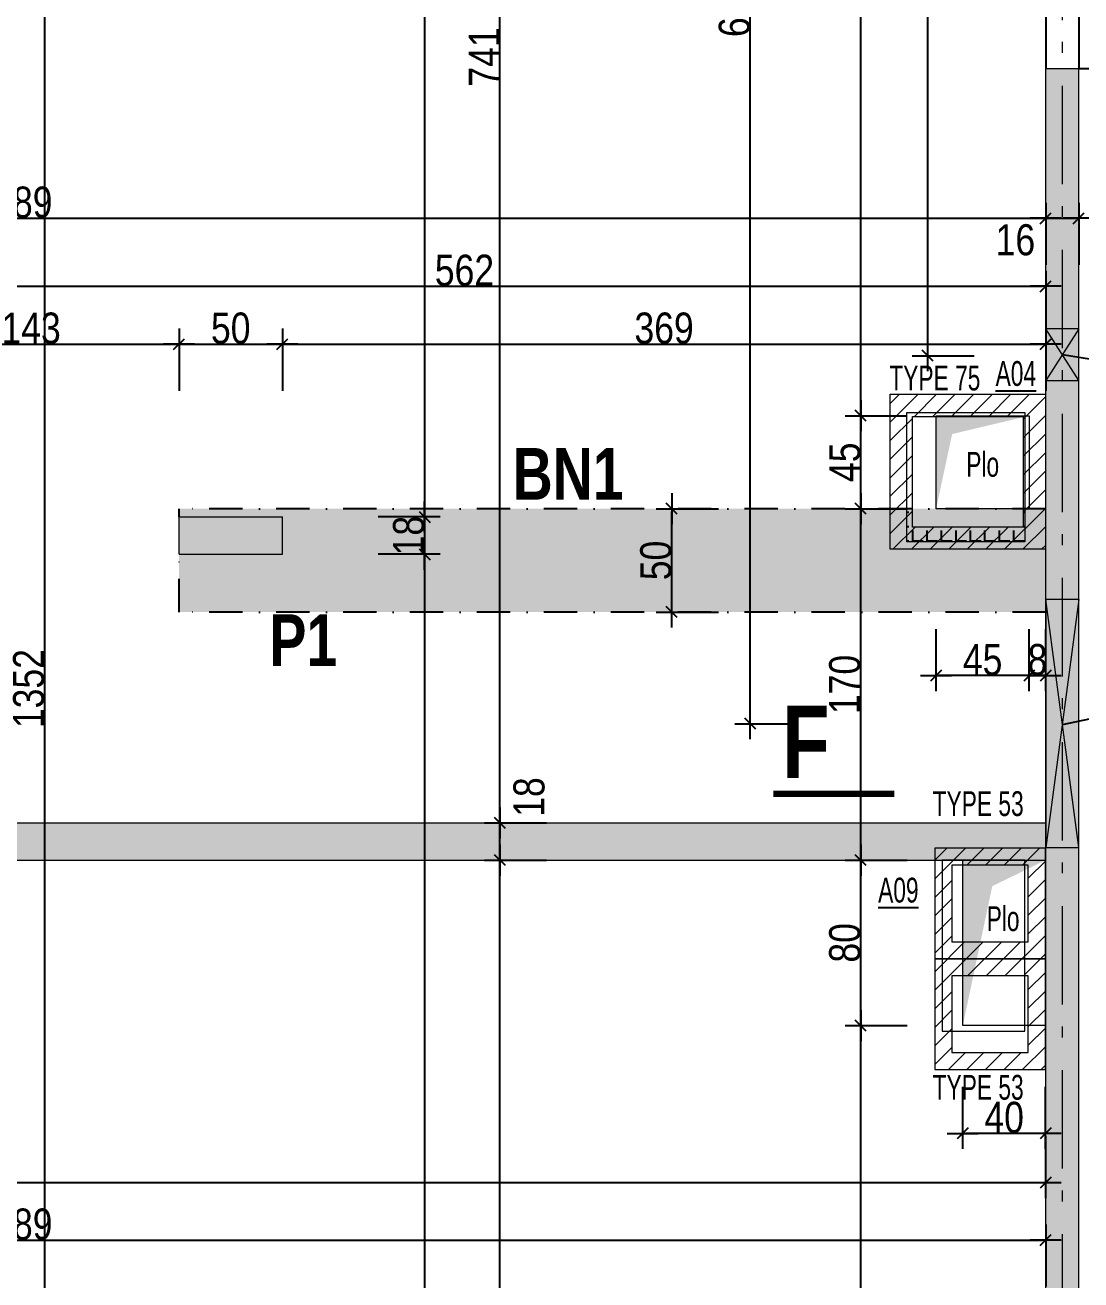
# Model space of a CAD drawing. Header units: centimetres. Extents: x -10252 to 0, y 2374 to 6574.
# Drawn here: x -5528 to -5018, y 3931 to 4538 of the extents above; entities that cross this region are included whole.
import ezdxf
from ezdxf.enums import TextEntityAlignment as Align

# ---------------------------------------------------------------- set-up
doc = ezdxf.new("R2010")
doc.units = ezdxf.units.CM
doc.header["$LTSCALE"] = 12.7
doc.header["$PDMODE"] = 1
doc.header["$PDSIZE"] = -2
doc.linetypes.add('Style de ligne -6', pattern=[2.08328, 1.25, -0.41656, 0.13886, -0.27786])
doc.linetypes.add('TIRETPTX2', pattern=[50.8, 25.4, -12.7, 0, -12.7])
for name, color, linetype in [('01_cote_gen', 4, 'Continuous'), ('01_linteaux', 2, 'Continuous'), ('01_poch_BN', 9, 'Continuous'), ('01_poch_murs', 253, 'Continuous'), ('01_poch_poteaux', 250, 'Continuous'), ('01_texte', 230, 'Continuous'), ('AA_COTES', 2, 'Continuous')]:
    doc.layers.add(name, color=color, linetype=linetype)
for name, color, linetype, lineweight in [('01_murs_coup', 5, 'Continuous', 60), ('01_résv', 32, 'Continuous', 9), ('_GAZELEC-RESERVATION 2', 6, 'Continuous', 18), ('B Général', 7, 'Continuous', 5)]:
    doc.layers.add(name, color=color, linetype=linetype, lineweight=lineweight)
doc.styles.add('ARIAL NA', font='ARIALN.TTF')
doc.styles.add('impact', font='impact.ttf')
doc.styles.add('STYLE2', font='ARIALN.TTF')
doc.dimstyles.new('JB50', dxfattribs={"dimscale": 0.1, "dimtxt": 150, "dimasz": 15, "dimexe": 0.1, "dimexo": 0.1, "dimgap": 0.09, "dimtad": 1, "dimdec": 1, "dimdsep": 46, "dimtxsty": 'STYLE2', "dimblk1": 'BOND_G', "dimblk2": 'BOND_D', "dimsah": 1, "dimcen": 1.5, "dimdle": 0.01, "dimse1": 1, "dimse2": 1, "dimclrd": 4, "dimclre": 2, "dimclrt": 6, "dimazin": 2, "dimtfac": 2.333333, "dimtdec": 1, "dimtix": 1, "dimtmove": 2, "dimatfit": 3, "dimldrblk": 'BOND_G', "dimfxl": 1, "dimtolj": 1, "dimtzin": 0, "dimarcsym": 0})

# ---------------------------------------------------------------- blocks, each defined once
blk = doc.blocks.new('BOND_G')
at = {"layer": 'AA_COTES', "color": 0}
for p, q in [((0, -5), (0, 15)), ((5, 0), (-5, 0)), ((1.77, 1.77), (-1.77, -1.77))]:
    blk.add_line(p, q, dxfattribs=at)
blk = doc.blocks.new('BOND_D')
at = {"layer": 'AA_COTES', "color": 0}
for p, q in [((0, 5), (0, -15)), ((5, 0), (-5, 0)), ((-1.77, -1.77), (1.77, 1.77))]:
    blk.add_line(p, q, dxfattribs=at)
blk = doc.blocks.new('*D1556')
at = {"layer": '01_cote_gen', "color": 4, "lineweight": -2, "transparency": 16777216}
blk.add_line((-6022.24, 4444.94), (-5036.24, 4444.94), dxfattribs=at)
at = {"layer": 'Defpoints', "color": 0, "transparency": 16777216}
for p in [(-6023.74, 4843.87), (-5034.74, 4455.04), (-5034.74, 4444.94)]:
    blk.add_point(p, dxfattribs=at)
at = {"layer": '01_cote_gen', "color": 4, "lineweight": -2, "transparency": 16777216, "xscale": 1.5, "yscale": 1.5, "zscale": 1.5, "rotation": 180}
blk.add_blockref('BOND_G', (-6023.74, 4444.94), dxfattribs=at)
at = {"layer": '01_cote_gen', "color": 4, "lineweight": -2, "transparency": 16777216, "xscale": 1.5, "yscale": 1.5, "zscale": 1.5}
blk.add_blockref('BOND_D', (-5034.74, 4444.94), dxfattribs=at)
at = {"layer": '01_cote_gen', "color": 6, "transparency": 16777216, "insert": (-5529.24, 4452.61), "char_height": 15, "attachment_point": 5, "style": 'STYLE2'}
blk.add_mtext('\\A1;989', dxfattribs=at)
blk = doc.blocks.new('*D1563')
at = {"layer": '01_cote_gen', "color": 4, "lineweight": -2, "transparency": 16777216}
blk.add_line((-5036.24, 3978.33), (-6395.24, 3978.33), dxfattribs=at)
at = {"layer": 'Defpoints', "color": 0, "transparency": 16777216}
for p in [(-6396.74, 3986.72), (-5034.74, 3986.72), (-6396.74, 3978.33)]:
    blk.add_point(p, dxfattribs=at)
at = {"layer": '01_cote_gen', "color": 4, "lineweight": -2, "transparency": 16777216, "xscale": 1.5, "yscale": 1.5, "zscale": 1.5, "rotation": 180}
blk.add_blockref('BOND_D', (-6396.74, 3978.33), dxfattribs=at)
at = {"layer": '01_cote_gen', "color": 4, "lineweight": -2, "transparency": 16777216, "xscale": 1.5, "yscale": 1.5, "zscale": 1.5}
blk.add_blockref('BOND_G', (-5034.74, 3978.33), dxfattribs=at)
at = {"layer": '01_cote_gen', "color": 6, "transparency": 16777216, "insert": (-5715.74, 3986), "char_height": 15, "attachment_point": 5, "style": 'STYLE2'}
blk.add_mtext('\\A1;1362', dxfattribs=at)
blk = doc.blocks.new('*D1585')
at = {"layer": '01_résv', "color": 4, "lineweight": -2, "transparency": 16777216}
blk.add_line((-6022.24, 3950.59), (-5036.24, 3950.59), dxfattribs=at)
at = {"layer": 'Defpoints', "color": 0, "transparency": 16777216}
for p in [(-6023.74, 4312.87), (-5034.74, 3950.59), (-5034.74, 3950.59)]:
    blk.add_point(p, dxfattribs=at)
at = {"layer": '01_résv', "color": 4, "lineweight": -2, "transparency": 16777216, "xscale": 1.5, "yscale": 1.5, "zscale": 1.5, "rotation": 180}
blk.add_blockref('BOND_G', (-6023.74, 3950.59), dxfattribs=at)
at = {"layer": '01_résv', "color": 4, "lineweight": -2, "transparency": 16777216, "xscale": 1.5, "yscale": 1.5, "zscale": 1.5}
blk.add_blockref('BOND_D', (-5034.74, 3950.59), dxfattribs=at)
at = {"layer": '01_résv', "color": 6, "transparency": 16777216, "insert": (-5529.24, 3958.26), "char_height": 15, "attachment_point": 5, "style": 'STYLE2'}
blk.add_mtext('\\A1;989', dxfattribs=at)
blk = doc.blocks.new('*D1305')
at = {"layer": '01_cote_gen', "color": 4, "lineweight": -2, "transparency": 16777216}
blk.add_line((-5033.24, 4444.94), (-5020.24, 4444.94), dxfattribs=at)
at = {"layer": 'Defpoints', "color": 0, "transparency": 16777216}
for p in [(-5018.74, 4444.94), (-5034.74, 4422.44), (-5018.74, 4422.44)]:
    blk.add_point(p, dxfattribs=at)
at = {"layer": '01_cote_gen', "color": 4, "lineweight": -2, "transparency": 16777216, "xscale": 1.5, "yscale": 1.5, "zscale": 1.5, "rotation": 180}
blk.add_blockref('BOND_G', (-5034.74, 4444.94), dxfattribs=at)
at = {"layer": '01_cote_gen', "color": 4, "lineweight": -2, "transparency": 16777216, "xscale": 1.5, "yscale": 1.5, "zscale": 1.5}
blk.add_blockref('BOND_D', (-5018.74, 4444.94), dxfattribs=at)
at = {"layer": '01_cote_gen', "color": 6, "transparency": 16777216, "insert": (-5049.39, 4434.39), "char_height": 15, "attachment_point": 5, "style": 'STYLE2'}
blk.add_mtext('\\A1;16', dxfattribs=at)
blk = doc.blocks.new('*D1470')
at = {"layer": '01_cote_gen', "color": 4, "lineweight": -2, "transparency": 16777216}
blk.add_line((-5124.18, 4305.87), (-5124.18, 4347.87), dxfattribs=at)
at = {"layer": 'Defpoints', "color": 0, "transparency": 16777216}
for p in [(-5124.18, 4349.37), (-5087.74, 4349.37), (-5080.88, 4304.37)]:
    blk.add_point(p, dxfattribs=at)
at = {"layer": '01_cote_gen', "color": 4, "lineweight": -2, "transparency": 16777216, "xscale": 1.5, "yscale": 1.5, "zscale": 1.5}
for name, p, rotation in [('BOND_D', (-5124.18, 4349.37), 90), ('BOND_G', (-5124.18, 4304.37), 270)]:
    blk.add_blockref(name, p, dxfattribs=dict(at, rotation=rotation))
at = {"layer": '01_cote_gen', "color": 6, "transparency": 16777216, "insert": (-5131.82, 4326.87), "char_height": 15, "attachment_point": 5, "rotation": 90, "style": 'STYLE2'}
blk.add_mtext('\\A1;45', dxfattribs=at)
blk = doc.blocks.new('*D1682')
at = {"layer": '01_cote_gen', "color": 4, "lineweight": -2, "ltscale": 2, "transparency": 16777216}
blk.add_line((-5551.5, 4132.89), (-5551.5, 3542.89), dxfattribs=at)
at = {"layer": 'Defpoints', "color": 0, "ltscale": 2, "transparency": 16777216}
for p in [(-5564.5, 4134.39), (-5551.5, 3541.39), (-5512, 3541.39)]:
    blk.add_point(p, dxfattribs=at)
at = {"layer": '01_cote_gen', "color": 4, "lineweight": -2, "ltscale": 2, "transparency": 16777216, "xscale": 1.5, "yscale": 1.5, "zscale": 1.5}
for name, p, rotation in [('BOND_G', (-5551.5, 4134.39), 90), ('BOND_D', (-5551.5, 3541.39), 270)]:
    blk.add_blockref(name, p, dxfattribs=dict(at, rotation=rotation))
at = {"layer": '01_cote_gen', "color": 6, "ltscale": 2, "transparency": 16777216, "insert": (-5559.17, 3837.89), "char_height": 15, "attachment_point": 5, "rotation": 90, "style": 'STYLE2'}
blk.add_mtext('\\A1;593', dxfattribs=at)
blk = doc.blocks.new('*D1684')
at = {"layer": '01_cote_gen', "color": 4, "lineweight": -2, "ltscale": 2, "transparency": 16777216}
blk.add_line((-5595.24, 4412), (-5036.24, 4412), dxfattribs=at)
at = {"layer": 'Defpoints', "color": 0, "ltscale": 2, "transparency": 16777216}
for p in [(-5034.74, 4412.22), (-5034.74, 4412), (-5596.74, 4389.5)]:
    blk.add_point(p, dxfattribs=at)
at = {"layer": '01_cote_gen', "color": 4, "lineweight": -2, "ltscale": 2, "transparency": 16777216, "xscale": 1.5, "yscale": 1.5, "zscale": 1.5, "rotation": 180}
blk.add_blockref('BOND_G', (-5596.74, 4412), dxfattribs=at)
at = {"layer": '01_cote_gen', "color": 4, "lineweight": -2, "ltscale": 2, "transparency": 16777216, "xscale": 1.5, "yscale": 1.5, "zscale": 1.5}
blk.add_blockref('BOND_D', (-5034.74, 4412), dxfattribs=at)
at = {"layer": '01_cote_gen', "color": 6, "ltscale": 2, "transparency": 16777216, "insert": (-5315.74, 4419.67), "char_height": 15, "attachment_point": 5, "style": 'STYLE2'}
blk.add_mtext('\\A1;562', dxfattribs=at)
blk = doc.blocks.new('*D1685')
at = {"layer": '01_cote_gen', "color": 4, "lineweight": -2, "ltscale": 2, "transparency": 16777216}
blk.add_line((-5595.24, 4384), (-5455.24, 4384), dxfattribs=at)
at = {"layer": 'Defpoints', "color": 0, "ltscale": 2, "transparency": 16777216}
for p in [(-5596.74, 4389.5), (-5453.74, 4384), (-5453.74, 4290.39)]:
    blk.add_point(p, dxfattribs=at)
at = {"layer": '01_cote_gen', "color": 4, "lineweight": -2, "ltscale": 2, "transparency": 16777216, "xscale": 1.5, "yscale": 1.5, "zscale": 1.5, "rotation": 180}
blk.add_blockref('BOND_G', (-5596.74, 4384), dxfattribs=at)
at = {"layer": '01_cote_gen', "color": 4, "lineweight": -2, "ltscale": 2, "transparency": 16777216, "xscale": 1.5, "yscale": 1.5, "zscale": 1.5}
blk.add_blockref('BOND_D', (-5453.74, 4384), dxfattribs=at)
at = {"layer": '01_cote_gen', "color": 6, "ltscale": 2, "transparency": 16777216, "insert": (-5525.24, 4391.67), "char_height": 15, "attachment_point": 5, "style": 'STYLE2'}
blk.add_mtext('\\A1;143', dxfattribs=at)
blk = doc.blocks.new('*D1689')
at = {"layer": '01_cote_gen', "color": 4, "lineweight": -2, "ltscale": 2, "transparency": 16777216}
blk.add_line((-4852.5, 4815.89), (-4852.5, 4518.89), dxfattribs=at)
at = {"layer": 'Defpoints', "color": 0, "ltscale": 2, "transparency": 16777216}
for p in [(-5018.74, 4817.39), (-5018.74, 4517.39), (-4852.5, 4517.39)]:
    blk.add_point(p, dxfattribs=at)
at = {"layer": '01_cote_gen', "color": 4, "lineweight": -2, "ltscale": 2, "transparency": 16777216, "xscale": 1.5, "yscale": 1.5, "zscale": 1.5}
for name, p, rotation in [('BOND_G', (-4852.5, 4817.39), 90), ('BOND_D', (-4852.5, 4517.39), 270)]:
    blk.add_blockref(name, p, dxfattribs=dict(at, rotation=rotation))
at = {"layer": '01_cote_gen', "color": 6, "ltscale": 2, "transparency": 16777216, "insert": (-4860.17, 4667.39), "char_height": 15, "attachment_point": 5, "rotation": 90, "style": 'STYLE2'}
blk.add_mtext('\\A1;300', dxfattribs=at)
blk = doc.blocks.new('*D1690')
at = {"layer": '01_cote_gen', "color": 4, "lineweight": -2, "ltscale": 2, "transparency": 16777216}
blk.add_line((-4852.5, 4515.89), (-4852.5, 3918.89), dxfattribs=at)
at = {"layer": 'Defpoints', "color": 0, "ltscale": 2, "transparency": 16777216}
for p in [(-4860, 4517.39), (-5018.74, 3917.39), (-4852.5, 3917.39)]:
    blk.add_point(p, dxfattribs=at)
at = {"layer": '01_cote_gen', "color": 4, "lineweight": -2, "ltscale": 2, "transparency": 16777216, "xscale": 1.5, "yscale": 1.5, "zscale": 1.5}
for name, p, rotation in [('BOND_G', (-4852.5, 4517.39), 90), ('BOND_D', (-4852.5, 3917.39), 270)]:
    blk.add_blockref(name, p, dxfattribs=dict(at, rotation=rotation))
at = {"layer": '01_cote_gen', "color": 6, "ltscale": 2, "transparency": 16777216, "insert": (-4860.17, 4263.62), "char_height": 15, "attachment_point": 5, "rotation": 90, "style": 'STYLE2'}
blk.add_mtext('\\A1;600', dxfattribs=at)
blk = doc.blocks.new('*D1695')
at = {"layer": '01_cote_gen', "color": 4, "lineweight": -2, "ltscale": 2, "transparency": 16777216}
blk.add_line((-5452.24, 4384), (-5405.24, 4384), dxfattribs=at)
at = {"layer": 'Defpoints', "color": 0, "ltscale": 2, "transparency": 16777216}
for p in [(-5403.74, 4384), (-5453.74, 4361.5), (-5403.74, 4300.39)]:
    blk.add_point(p, dxfattribs=at)
at = {"layer": '01_cote_gen', "color": 4, "lineweight": -2, "ltscale": 2, "transparency": 16777216, "xscale": 1.5, "yscale": 1.5, "zscale": 1.5, "rotation": 180}
blk.add_blockref('BOND_G', (-5453.74, 4384), dxfattribs=at)
at = {"layer": '01_cote_gen', "color": 4, "lineweight": -2, "ltscale": 2, "transparency": 16777216, "xscale": 1.5, "yscale": 1.5, "zscale": 1.5}
blk.add_blockref('BOND_D', (-5403.74, 4384), dxfattribs=at)
at = {"layer": '01_cote_gen', "color": 6, "ltscale": 2, "transparency": 16777216, "insert": (-5428.74, 4391.67), "char_height": 15, "attachment_point": 5, "style": 'STYLE2'}
blk.add_mtext('\\A1;50', dxfattribs=at)
blk = doc.blocks.new('*D1696')
at = {"layer": '01_cote_gen', "color": 4, "lineweight": -2, "ltscale": 2, "transparency": 16777216}
blk.add_line((-5402.24, 4384), (-5036.24, 4384), dxfattribs=at)
at = {"layer": 'Defpoints', "color": 0, "ltscale": 2, "transparency": 16777216}
for p in [(-5034.74, 4384), (-5034.74, 4380.1), (-5403.74, 4372)]:
    blk.add_point(p, dxfattribs=at)
at = {"layer": '01_cote_gen', "color": 4, "lineweight": -2, "ltscale": 2, "transparency": 16777216, "xscale": 1.5, "yscale": 1.5, "zscale": 1.5, "rotation": 180}
blk.add_blockref('BOND_G', (-5403.74, 4384), dxfattribs=at)
at = {"layer": '01_cote_gen', "color": 4, "lineweight": -2, "ltscale": 2, "transparency": 16777216, "xscale": 1.5, "yscale": 1.5, "zscale": 1.5}
blk.add_blockref('BOND_D', (-5034.74, 4384), dxfattribs=at)
at = {"layer": '01_cote_gen', "color": 6, "ltscale": 2, "transparency": 16777216, "insert": (-5219.24, 4391.67), "char_height": 15, "attachment_point": 5, "style": 'STYLE2'}
blk.add_mtext('\\A1;369', dxfattribs=at)
blk = doc.blocks.new('*D1697')
at = {"layer": '01_cote_gen', "color": 4, "lineweight": -2, "ltscale": 2, "transparency": 16777216}
blk.add_line((-5335, 4891.89), (-5335, 4301.89), dxfattribs=at)
at = {"layer": 'Defpoints', "color": 0, "ltscale": 2, "transparency": 16777216}
for p in [(-5391, 4893.39), (-5403.74, 4300.39), (-5335, 4300.39)]:
    blk.add_point(p, dxfattribs=at)
at = {"layer": '01_cote_gen', "color": 4, "lineweight": -2, "ltscale": 2, "transparency": 16777216, "xscale": 1.5, "yscale": 1.5, "zscale": 1.5}
for name, p, rotation in [('BOND_G', (-5335, 4893.39), 90), ('BOND_D', (-5335, 4300.39), 270)]:
    blk.add_blockref(name, p, dxfattribs=dict(at, rotation=rotation))
at = {"layer": '01_cote_gen', "color": 6, "ltscale": 2, "transparency": 16777216, "insert": (-5342.67, 4596.89), "char_height": 15, "attachment_point": 5, "rotation": 90, "style": 'STYLE2'}
blk.add_mtext('\\A1;593', dxfattribs=at)
blk = doc.blocks.new('*D1698')
at = {"layer": '01_cote_gen', "color": 4, "lineweight": -2, "ltscale": 2, "transparency": 16777216}
blk.add_line((-5335, 4298.89), (-5335, 4283.89), dxfattribs=at)
at = {"layer": 'Defpoints', "color": 0, "ltscale": 2, "transparency": 16777216}
for p in [(-5357.5, 4300.39), (-5403.74, 4282.39), (-5335, 4282.39)]:
    blk.add_point(p, dxfattribs=at)
at = {"layer": '01_cote_gen', "color": 4, "lineweight": -2, "ltscale": 2, "transparency": 16777216, "xscale": 1.5, "yscale": 1.5, "zscale": 1.5}
for name, p, rotation in [('BOND_G', (-5335, 4300.39), 90), ('BOND_D', (-5335, 4282.39), 270)]:
    blk.add_blockref(name, p, dxfattribs=dict(at, rotation=rotation))
at = {"layer": '01_cote_gen', "color": 6, "ltscale": 2, "transparency": 16777216, "insert": (-5342.67, 4291.39), "char_height": 15, "attachment_point": 5, "rotation": 90, "style": 'STYLE2'}
blk.add_mtext('\\A1;18', dxfattribs=at)
blk = doc.blocks.new('*D1699')
at = {"layer": '01_cote_gen', "color": 4, "lineweight": -2, "ltscale": 2, "transparency": 16777216}
blk.add_line((-5335, 4280.89), (-5335, 3542.89), dxfattribs=at)
at = {"layer": 'Defpoints', "color": 0, "ltscale": 2, "transparency": 16777216}
for p in [(-5357.5, 4282.39), (-5357.5, 3541.39), (-5335, 3541.39)]:
    blk.add_point(p, dxfattribs=at)
at = {"layer": '01_cote_gen', "color": 4, "lineweight": -2, "ltscale": 2, "transparency": 16777216, "xscale": 1.5, "yscale": 1.5, "zscale": 1.5}
for name, p, rotation in [('BOND_G', (-5335, 4282.39), 90), ('BOND_D', (-5335, 3541.39), 270)]:
    blk.add_blockref(name, p, dxfattribs=dict(at, rotation=rotation))
at = {"layer": '01_cote_gen', "color": 6, "ltscale": 2, "transparency": 16777216, "insert": (-5342.54, 3911.89), "char_height": 15, "attachment_point": 5, "rotation": 90, "style": 'STYLE2'}
blk.add_mtext('\\A1;741', dxfattribs=at)
blk = doc.blocks.new('*D1852')
at = {"layer": '01_cote_gen', "color": 4, "lineweight": -2, "ltscale": 2, "transparency": 16777216}
blk.add_line((-5518.71, 4891.89), (-5518.71, 3542.89), dxfattribs=at)
at = {"layer": 'Defpoints', "color": 0, "ltscale": 2, "transparency": 16777216}
for p in [(-5476.68, 4893.39), (-5518.71, 3541.39), (-5409.7, 3541.39)]:
    blk.add_point(p, dxfattribs=at)
at = {"layer": '01_cote_gen', "color": 4, "lineweight": -2, "ltscale": 2, "transparency": 16777216, "xscale": 1.5, "yscale": 1.5, "zscale": 1.5}
for name, p, rotation in [('BOND_G', (-5518.71, 4893.39), 90), ('BOND_D', (-5518.71, 3541.39), 270)]:
    blk.add_blockref(name, p, dxfattribs=dict(at, rotation=rotation))
at = {"layer": '01_cote_gen', "color": 6, "ltscale": 2, "transparency": 16777216, "insert": (-5526.37, 4217.39), "char_height": 15, "attachment_point": 5, "rotation": 90, "style": 'STYLE2'}
blk.add_mtext('\\A1;1352', dxfattribs=at)
blk = doc.blocks.new('*D1982')
at = {"layer": '01_cote_gen', "color": 4, "lineweight": -2, "ltscale": 2, "transparency": 16777216}
for p, q in [((-5044.24, 4223.68), (-5045.74, 4223.68)), ((-5042.74, 4223.68), (-5034.74, 4223.68)), ((-5033.24, 4223.68), (-5031.74, 4223.68))]:
    blk.add_line(p, q, dxfattribs=at)
at = {"layer": 'Defpoints', "color": 0, "ltscale": 2, "transparency": 16777216}
for p in [(-5042.74, 4270.87), (-5034.74, 4264.07), (-5034.74, 4223.68)]:
    blk.add_point(p, dxfattribs=at)
at = {"layer": '01_cote_gen', "color": 4, "lineweight": -2, "ltscale": 2, "transparency": 16777216, "xscale": 1.5, "yscale": 1.5, "zscale": 1.5}
blk.add_blockref('BOND_G', (-5042.74, 4223.68), dxfattribs=at)
at = {"layer": '01_cote_gen', "color": 4, "lineweight": -2, "ltscale": 2, "transparency": 16777216, "xscale": 1.5, "yscale": 1.5, "zscale": 1.5, "rotation": 180}
blk.add_blockref('BOND_D', (-5034.74, 4223.68), dxfattribs=at)
at = {"layer": '01_cote_gen', "color": 6, "ltscale": 2, "transparency": 16777216, "insert": (-5038.74, 4231.34), "char_height": 15, "attachment_point": 5, "style": 'STYLE2'}
blk.add_mtext('\\A1;8', dxfattribs=at)
blk = doc.blocks.new('*D1983')
at = {"layer": '01_cote_gen', "color": 4, "lineweight": -2, "ltscale": 2, "transparency": 16777216}
blk.add_line((-5044.24, 4223.68), (-5086.24, 4223.68), dxfattribs=at)
at = {"layer": 'Defpoints', "color": 0, "ltscale": 2, "transparency": 16777216}
for p in [(-5087.74, 4270.87), (-5042.74, 4270.87), (-5087.74, 4223.68)]:
    blk.add_point(p, dxfattribs=at)
at = {"layer": '01_cote_gen', "color": 4, "lineweight": -2, "ltscale": 2, "transparency": 16777216, "xscale": 1.5, "yscale": 1.5, "zscale": 1.5, "rotation": 180}
blk.add_blockref('BOND_D', (-5087.74, 4223.68), dxfattribs=at)
at = {"layer": '01_cote_gen', "color": 4, "lineweight": -2, "ltscale": 2, "transparency": 16777216, "xscale": 1.5, "yscale": 1.5, "zscale": 1.5}
blk.add_blockref('BOND_G', (-5042.74, 4223.68), dxfattribs=at)
at = {"layer": '01_cote_gen', "color": 6, "ltscale": 2, "transparency": 16777216, "insert": (-5065.24, 4231.31), "char_height": 15, "attachment_point": 5, "style": 'STYLE2'}
blk.add_mtext('\\A1;45', dxfattribs=at)
blk = doc.blocks.new('*D1984')
at = {"layer": '01_cote_gen', "color": 4, "lineweight": -2, "ltscale": 2, "transparency": 16777216}
blk.add_line((-5124.18, 4055.89), (-5124.18, 4132.89), dxfattribs=at)
at = {"layer": 'Defpoints', "color": 0, "ltscale": 2, "transparency": 16777216}
for p in [(-5124.18, 4134.39), (-5057.33, 4134.39), (-5054.82, 4054.39)]:
    blk.add_point(p, dxfattribs=at)
at = {"layer": '01_cote_gen', "color": 4, "lineweight": -2, "ltscale": 2, "transparency": 16777216, "xscale": 1.5, "yscale": 1.5, "zscale": 1.5}
for name, p, rotation in [('BOND_D', (-5124.18, 4134.39), 90), ('BOND_G', (-5124.18, 4054.39), 270)]:
    blk.add_blockref(name, p, dxfattribs=dict(at, rotation=rotation))
at = {"layer": '01_cote_gen', "color": 6, "ltscale": 2, "transparency": 16777216, "insert": (-5131.85, 4094.39), "char_height": 15, "attachment_point": 5, "rotation": 90, "style": 'STYLE2'}
blk.add_mtext('\\A1;80', dxfattribs=at)
blk = doc.blocks.new('*D1985')
at = {"layer": '01_cote_gen', "color": 4, "lineweight": -2, "ltscale": 2, "transparency": 16777216}
blk.add_line((-5124.18, 4135.89), (-5124.18, 4302.87), dxfattribs=at)
at = {"layer": 'Defpoints', "color": 0, "ltscale": 2, "transparency": 16777216}
for p in [(-5124.18, 4304.37), (-5116.68, 4304.37), (-5099.18, 4134.39)]:
    blk.add_point(p, dxfattribs=at)
at = {"layer": '01_cote_gen', "color": 4, "lineweight": -2, "ltscale": 2, "transparency": 16777216, "xscale": 1.5, "yscale": 1.5, "zscale": 1.5}
for name, p, rotation in [('BOND_D', (-5124.18, 4304.37), 90), ('BOND_G', (-5124.18, 4134.39), 270)]:
    blk.add_blockref(name, p, dxfattribs=dict(at, rotation=rotation))
at = {"layer": '01_cote_gen', "color": 6, "ltscale": 2, "transparency": 16777216, "insert": (-5131.85, 4219.38), "char_height": 15, "attachment_point": 5, "rotation": 90, "style": 'STYLE2'}
blk.add_mtext('\\A1;170', dxfattribs=at)
blk = doc.blocks.new('*D1986')
at = {"layer": '01_cote_gen', "color": 4, "lineweight": -2, "ltscale": 2, "transparency": 16777216}
blk.add_line((-5124.18, 3542.89), (-5124.18, 4052.89), dxfattribs=at)
at = {"layer": 'Defpoints', "color": 0, "ltscale": 2, "transparency": 16777216}
for p in [(-5124.18, 4054.39), (-5101.68, 4054.39), (-5110.54, 3541.39)]:
    blk.add_point(p, dxfattribs=at)
at = {"layer": '01_cote_gen', "color": 4, "lineweight": -2, "ltscale": 2, "transparency": 16777216, "xscale": 1.5, "yscale": 1.5, "zscale": 1.5}
for name, p, rotation in [('BOND_D', (-5124.18, 4054.39), 90), ('BOND_G', (-5124.18, 3541.39), 270)]:
    blk.add_blockref(name, p, dxfattribs=dict(at, rotation=rotation))
at = {"layer": '01_cote_gen', "color": 6, "ltscale": 2, "transparency": 16777216, "insert": (-5131.85, 3797.89), "char_height": 15, "attachment_point": 5, "rotation": 90, "style": 'STYLE2'}
blk.add_mtext('\\A1;513', dxfattribs=at)
blk = doc.blocks.new('*D1987')
at = {"layer": '01_cote_gen', "color": 4, "lineweight": -2, "ltscale": 2, "transparency": 16777216}
blk.add_line((-5124.18, 4350.87), (-5124.18, 4891.89), dxfattribs=at)
at = {"layer": 'Defpoints', "color": 0, "ltscale": 2, "transparency": 16777216}
for p in [(-5124.18, 4893.39), (-5101.68, 4893.39), (-5101.68, 4349.37)]:
    blk.add_point(p, dxfattribs=at)
at = {"layer": '01_cote_gen', "color": 4, "lineweight": -2, "ltscale": 2, "transparency": 16777216, "xscale": 1.5, "yscale": 1.5, "zscale": 1.5}
for name, p, rotation in [('BOND_D', (-5124.18, 4893.39), 90), ('BOND_G', (-5124.18, 4349.37), 270)]:
    blk.add_blockref(name, p, dxfattribs=dict(at, rotation=rotation))
at = {"layer": '01_cote_gen', "color": 6, "ltscale": 2, "transparency": 16777216, "insert": (-5131.82, 4621.38), "char_height": 15, "attachment_point": 5, "rotation": 90, "style": 'STYLE2'}
blk.add_mtext('\\A1;544', dxfattribs=at)
blk = doc.blocks.new('*D1988')
at = {"layer": '01_cote_gen', "color": 4, "lineweight": -2, "ltscale": 2, "transparency": 16777216}
blk.add_line((-5036.33, 4002.21), (-5073.33, 4002.21), dxfattribs=at)
at = {"layer": 'Defpoints', "color": 0, "ltscale": 2, "transparency": 16777216}
for p in [(-5034.83, 4078.01), (-5074.83, 4071.69), (-5074.83, 4002.21)]:
    blk.add_point(p, dxfattribs=at)
at = {"layer": '01_cote_gen', "color": 4, "lineweight": -2, "ltscale": 2, "transparency": 16777216, "xscale": 1.5, "yscale": 1.5, "zscale": 1.5, "rotation": 180}
blk.add_blockref('BOND_D', (-5074.83, 4002.21), dxfattribs=at)
at = {"layer": '01_cote_gen', "color": 4, "lineweight": -2, "ltscale": 2, "transparency": 16777216, "xscale": 1.5, "yscale": 1.5, "zscale": 1.5}
blk.add_blockref('BOND_G', (-5034.83, 4002.21), dxfattribs=at)
at = {"layer": '01_cote_gen', "color": 6, "ltscale": 2, "transparency": 16777216, "insert": (-5054.83, 4009.88), "char_height": 15, "attachment_point": 5, "style": 'STYLE2'}
blk.add_mtext('\\A1;40', dxfattribs=at)
blk = doc.blocks.new('*D2043')
at = {"layer": '01_cote_gen', "color": 4, "lineweight": -2, "ltscale": 2, "transparency": 16777216}
blk.add_line((-5215.5, 4255.87), (-5215.5, 4302.87), dxfattribs=at)
at = {"layer": 'Defpoints', "color": 0, "ltscale": 2, "transparency": 16777216}
for p in [(-5215.5, 4304.37), (-5185.5, 4304.37), (-5185.5, 4254.37)]:
    blk.add_point(p, dxfattribs=at)
at = {"layer": '01_cote_gen', "color": 4, "lineweight": -2, "ltscale": 2, "transparency": 16777216, "xscale": 1.5, "yscale": 1.5, "zscale": 1.5}
for name, p, rotation in [('BOND_D', (-5215.5, 4304.37), 90), ('BOND_G', (-5215.5, 4254.37), 270)]:
    blk.add_blockref(name, p, dxfattribs=dict(at, rotation=rotation))
at = {"layer": '01_cote_gen', "color": 6, "ltscale": 2, "transparency": 16777216, "insert": (-5223.17, 4279.37), "char_height": 15, "attachment_point": 5, "rotation": 90, "style": 'STYLE2'}
blk.add_mtext('\\A1;50', dxfattribs=at)
blk = doc.blocks.new('*D2058')
at = {"layer": '01_cote_gen', "color": 4, "lineweight": -2, "ltscale": 2, "transparency": 16777216}
blk.add_line((-5298.6, 3542.89), (-5298.6, 4132.89), dxfattribs=at)
at = {"layer": 'Defpoints', "color": 0, "ltscale": 2, "transparency": 16777216}
for p in [(-5298.6, 4134.39), (-5278.71, 4134.39), (-5295.09, 3541.39)]:
    blk.add_point(p, dxfattribs=at)
at = {"layer": '01_cote_gen', "color": 4, "lineweight": -2, "ltscale": 2, "transparency": 16777216, "xscale": 1.5, "yscale": 1.5, "zscale": 1.5}
for name, p, rotation in [('BOND_D', (-5298.6, 4134.39), 90), ('BOND_G', (-5298.6, 3541.39), 270)]:
    blk.add_blockref(name, p, dxfattribs=dict(at, rotation=rotation))
at = {"layer": '01_cote_gen', "color": 6, "ltscale": 2, "transparency": 16777216, "insert": (-5306.27, 3837.89), "char_height": 15, "attachment_point": 5, "rotation": 90, "style": 'STYLE2'}
blk.add_mtext('\\A1;593', dxfattribs=at)
blk = doc.blocks.new('*D2059')
at = {"layer": '01_cote_gen', "color": 4, "lineweight": -2, "ltscale": 2, "transparency": 16777216}
blk.add_line((-5298.6, 4135.89), (-5298.6, 4150.89), dxfattribs=at)
at = {"layer": 'Defpoints', "color": 0, "ltscale": 2, "transparency": 16777216}
for p in [(-5298.6, 4152.39), (-5257.64, 4152.39), (-5278.71, 4134.39)]:
    blk.add_point(p, dxfattribs=at)
at = {"layer": '01_cote_gen', "color": 4, "lineweight": -2, "ltscale": 2, "transparency": 16777216, "xscale": 1.5, "yscale": 1.5, "zscale": 1.5}
for name, p, rotation in [('BOND_D', (-5298.6, 4152.39), 90), ('BOND_G', (-5298.6, 4134.39), 270)]:
    blk.add_blockref(name, p, dxfattribs=dict(at, rotation=rotation))
at = {"layer": '01_cote_gen', "color": 6, "ltscale": 2, "transparency": 16777216, "insert": (-5284.48, 4164.93), "char_height": 15, "attachment_point": 5, "rotation": 90, "style": 'STYLE2'}
blk.add_mtext('\\A1;18', dxfattribs=at)
blk = doc.blocks.new('*D2060')
at = {"layer": '01_cote_gen', "color": 4, "lineweight": -2, "ltscale": 2, "transparency": 16777216}
blk.add_line((-5298.6, 4153.89), (-5298.6, 4891.89), dxfattribs=at)
at = {"layer": 'Defpoints', "color": 0, "ltscale": 2, "transparency": 16777216}
for p in [(-5298.6, 4893.39), (-5264.74, 4893.39), (-5257.64, 4152.39)]:
    blk.add_point(p, dxfattribs=at)
at = {"layer": '01_cote_gen', "color": 4, "lineweight": -2, "ltscale": 2, "transparency": 16777216, "xscale": 1.5, "yscale": 1.5, "zscale": 1.5}
for name, p, rotation in [('BOND_D', (-5298.6, 4893.39), 90), ('BOND_G', (-5298.6, 4152.39), 270)]:
    blk.add_blockref(name, p, dxfattribs=dict(at, rotation=rotation))
at = {"layer": '01_cote_gen', "color": 6, "ltscale": 2, "transparency": 16777216, "insert": (-5306.14, 4522.89), "char_height": 15, "attachment_point": 5, "rotation": 90, "style": 'STYLE2'}
blk.add_mtext('\\A1;741', dxfattribs=at)
blk = doc.blocks.new('*D2117')
at = {"layer": '01_poch_BN', "color": 4, "lineweight": -2, "ltscale": 2, "transparency": 16777216}
blk.add_line((-5091.76, 4379.89), (-5091.76, 4891.89), dxfattribs=at)
at = {"layer": 'Defpoints', "color": 0, "ltscale": 2, "transparency": 16777216}
for p in [(-5091.76, 4893.39), (-5076.98, 4893.39), (-5026.68, 4378.39)]:
    blk.add_point(p, dxfattribs=at)
at = {"layer": '01_poch_BN', "color": 4, "lineweight": -2, "ltscale": 2, "transparency": 16777216, "xscale": 1.5, "yscale": 1.5, "zscale": 1.5}
for name, p, rotation in [('BOND_D', (-5091.76, 4893.39), 90), ('BOND_G', (-5091.76, 4378.39), 270)]:
    blk.add_blockref(name, p, dxfattribs=dict(at, rotation=rotation))
at = {"layer": '01_poch_BN', "color": 6, "ltscale": 2, "transparency": 16777216, "insert": (-5099.43, 4635.89), "char_height": 15, "attachment_point": 5, "rotation": 90, "style": 'STYLE2'}
blk.add_mtext('\\A1;515', dxfattribs=at)
blk = doc.blocks.new('*D2118')
at = {"layer": '01_poch_BN', "color": 4, "lineweight": -2, "ltscale": 2, "transparency": 16777216}
blk.add_line((-5177.55, 4201.9), (-5177.55, 4891.89), dxfattribs=at)
at = {"layer": 'Defpoints', "color": 0, "ltscale": 2, "transparency": 16777216}
for p in [(-5214.74, 4893.39), (-5177.55, 4893.39), (-5026.67, 4200.4)]:
    blk.add_point(p, dxfattribs=at)
at = {"layer": '01_poch_BN', "color": 4, "lineweight": -2, "ltscale": 2, "transparency": 16777216, "xscale": 1.5, "yscale": 1.5, "zscale": 1.5}
for name, p, rotation in [('BOND_D', (-5177.55, 4893.39), 90), ('BOND_G', (-5177.55, 4200.4), 270)]:
    blk.add_blockref(name, p, dxfattribs=dict(at, rotation=rotation))
at = {"layer": '01_poch_BN', "color": 6, "ltscale": 2, "transparency": 16777216, "insert": (-5185.22, 4546.89), "char_height": 15, "attachment_point": 5, "rotation": 90, "style": 'STYLE2'}
blk.add_mtext('\\A1;693', dxfattribs=at)

msp = doc.modelspace()

# ---------------------------------------------------------------- hatches: boundary and pattern name
at = {"layer": '01_poch_BN'}
h = msp.add_hatch(color=256, dxfattribs=at)
h.dxf.hatch_style = 1
h.paths.add_polyline_path([(-5034.74, 4284.75), (-5109.9, 4284.75), (-5109.9, 4304.37), (-5453.74, 4304.37), (-5453.74, 4300.39), (-5403.74, 4300.39), (-5403.74, 4282.39), (-5453.74, 4282.39), (-5453.74, 4254.37), (-5034.74, 4254.37)])
h.paths.add_polyline_path([(-5044.81, 4304.37), (-5045.65, 4304.37), (-5099.15, 4304.37), (-5101.81, 4304.37), (-5101.81, 4288.39), (-5044.81, 4288.39)], flags=16)
h.paths.add_polyline_path([(-5101.81, 4304.37), (-5109.9, 4304.37), (-5109.9, 4284.75), (-5034.9, 4284.75), (-5034.9, 4304.37), (-5044.81, 4304.37), (-5044.81, 4288.39), (-5101.81, 4288.39)], flags=17)
h.paths.add_polyline_path([(-5045.65, 4304.37), (-5099.15, 4304.37)], flags=0)
at = {"layer": '01_poch_BN', "ltscale": 2}
h = msp.add_hatch(dxfattribs=at)
h.set_pattern_fill('ANGLE', color=256)
h.set_pattern_definition([(0, (0, 0), (0, 6.985), [5.08, -1.905]), (90, (0, 0), (-6.985, 4e-16), [5.08, -1.905])])
h.paths.add_polyline_path([(-5044.81, 4304.37), (-5045.65, 4304.37), (-5045.65, 4295.5), (-5099.15, 4295.5), (-5099.15, 4304.37), (-5101.81, 4304.37), (-5101.81, 4288.39), (-5044.81, 4288.39)])
at = {"layer": '01_poch_murs', "ltscale": 2}
h = msp.add_hatch(color=256, dxfattribs=at)
h.dxf.hatch_style = 1
h.paths.add_polyline_path([(-5264.74, 4909.39), (-5539.74, 4909.39), (-5539.74, 4893.39), (-5264.74, 4893.39)])
h.paths.add_polyline_path([(-5018.74, 4909.39), (-5164.74, 4909.39), (-5164.74, 4893.39), (-5034.74, 4893.39), (-5034.74, 4817.39), (-5018.74, 4817.39)])
h.paths.add_polyline_path([(-5018.74, 4517.39), (-5034.74, 4517.39), (-5034.74, 3917.39), (-5018.74, 3917.39)])
h.paths.add_polyline_path([(-5771.74, 4300.39), (-6023.74, 4300.39), (-6023.74, 4893.39), (-6041.74, 4893.39), (-6041.74, 4708.39), (-6089.74, 4708.39), (-6089.74, 4688.39), (-6041.74, 4688.39), (-6041.74, 4300.39), (-6076.74, 4300.39), (-6076.74, 4282.39), (-5771.74, 4282.39)])
h.paths.add_polyline_path([(-5614.74, 4152.39), (-5691.14, 4152.39), (-5691.14, 4134.39), (-5614.74, 4134.39)])
h.paths.add_polyline_path([(-5614.74, 4300.39), (-5669.74, 4300.39), (-5669.74, 4282.39), (-5614.74, 4282.39)])
h.paths.add_polyline_path([(-5794.34, 4152.39), (-6889.74, 4152.39), (-6889.74, 3872.39), (-6871.74, 3872.39), (-6871.74, 4134.39), (-6654.26, 4134.39), (-6654.26, 4134.39), (-6565.26, 4134.39), (-6414.74, 4134.39), (-6414.74, 3884.39), (-6396.74, 3884.39), (-6396.74, 4134.39), (-5794.34, 4134.39)])
h = msp.add_hatch(color=256, dxfattribs=at)
h.dxf.hatch_style = 1
h.paths.add_polyline_path([(-5034.74, 4152.39), (-5596.74, 4152.39), (-5596.74, 4134.39), (-5034.9, 4134.39), (-5034.9, 4140.15), (-5034.74, 4140.15)])
h.paths.add_polyline_path([(-5042.33, 4140.07), (-5042.33, 4158.45)])
at = {"layer": '01_poch_poteaux', "ltscale": 2}
h = msp.add_hatch(color=256, dxfattribs=at)
h.dxf.hatch_style = 1
h.paths.add_polyline_path([(-5403.74, 4300.39), (-5453.74, 4300.39), (-5453.74, 4282.39), (-5403.74, 4282.39)])
at = {"layer": '01_résv'}
h = msp.add_hatch(dxfattribs=at)
h.set_pattern_fill('ANSI31', color=256, scale=2)
h.paths.add_polyline_path([(-5034.9, 4359.75), (-5109.9, 4359.75), (-5109.9, 4284.75), (-5034.9, 4284.75)])
h.paths.add_polyline_path([(-5045.65, 4349), (-5045.65, 4295.5), (-5099.15, 4295.5), (-5099.15, 4349)], flags=16)
h = msp.add_hatch(dxfattribs=at)
h.set_pattern_fill('ANSI31', color=256, scale=2)
h.paths.add_polyline_path([(-5034.9, 4140.15), (-5088.4, 4140.15), (-5088.4, 4086.65), (-5034.9, 4086.65)])
h.paths.add_polyline_path([(-5043.15, 4131.9), (-5043.15, 4094.9), (-5080.15, 4094.9), (-5080.15, 4131.9)], flags=16)
h.paths.add_polyline_path([(-5034.9, 4086.65), (-5088.4, 4086.65), (-5088.4, 4033.15), (-5034.9, 4033.15)])
h.paths.add_polyline_path([(-5043.15, 4041.4), (-5080.15, 4041.4), (-5080.15, 4078.4), (-5043.15, 4078.4)], flags=16)

# ---------------------------------------------------------------- linework, layer by layer
at = {"layer": '01_linteaux'}
for p, q in [((-5034.74, 4817.39), (-5034.74, 4517.39)), ((-5018.74, 4817.39), (-5018.74, 4517.39))]:
    msp.add_line(p, q, dxfattribs=at)
at = {"layer": '01_linteaux', "linetype": 'TIRETPTX2', "ltscale": 0.03}
for p, q in [((-5018.74, 4517.39), (-5000.74, 4517.39)), ((-5453.74, 4300.39), (-5453.74, 4304.37))]:
    msp.add_line(p, q, dxfattribs=at)
at = {"layer": '01_linteaux', "linetype": 'TIRETPTX2', "ltscale": 0.05}
for p, q in [((-5034.74, 4304.37), (-5453.74, 4304.37)), ((-5453.74, 4254.37), (-5453.74, 4282.39)), ((-5034.74, 4254.37), (-5453.74, 4254.37))]:
    msp.add_line(p, q, dxfattribs=at)
at = {"layer": '01_murs_coup', "linetype": 'Continuous', "lineweight": 18}
for p, q in [((-5034.74, 3917.39), (-5034.74, 4517.39)), ((-5034.74, 4517.39), (-5018.74, 4517.39)), ((-5018.74, 3917.39), (-5018.74, 4517.39)), ((-5453.74, 4282.39), (-5453.74, 4300.39)), ((-5453.74, 4300.39), (-5403.74, 4300.39)), ((-5403.74, 4282.39), (-5403.74, 4300.39)), ((-5453.74, 4282.39), (-5403.74, 4282.39)), ((-5596.74, 4152.39), (-5034.74, 4152.39)), ((-5691.14, 4134.39), (-5034.74, 4134.39))]:
    msp.add_line(p, q, dxfattribs=at)
at = {"layer": '01_résv'}
for p, q in [((-5018.74, 4391.39), (-5034.74, 4391.39)), ((-5034.74, 4391.39), (-5034.74, 4366.39)), ((-5018.74, 4391.39), (-5034.74, 4366.39)), ((-5018.74, 4366.39), (-5034.74, 4391.39)), ((-5018.74, 4366.39), (-5018.74, 4391.39)), ((-5034.74, 4366.39), (-5018.74, 4366.39)), ((-5034.74, 4366.39), (-5018.74, 4366.39)), ((-5109.9, 4359.75), (-5034.9, 4359.75)), ((-5109.9, 4284.75), (-5109.9, 4359.75)), ((-5034.9, 4359.75), (-5034.9, 4284.75)), ((-5099.15, 4349), (-5045.65, 4349)), ((-5099.15, 4295.5), (-5099.15, 4349)), ((-5087.74, 4349.37), (-5042.74, 4349.37)), ((-5087.74, 4304.37), (-5087.74, 4349.37)), ((-5045.65, 4349), (-5045.65, 4295.5)), ((-5042.74, 4349.37), (-5042.74, 4304.37)), ((-5042.74, 4304.37), (-5087.74, 4304.37)), ((-5045.65, 4295.5), (-5099.15, 4295.5)), ((-5034.9, 4284.75), (-5109.9, 4284.75)), ((-5034.9, 4140.15), (-5088.4, 4140.15)), ((-5088.4, 4140.15), (-5088.4, 4086.65)), ((-5034.9, 4086.65), (-5034.9, 4140.15)), ((-5074.83, 4054.39), (-5074.83, 4134.39)), ((-5074.83, 4134.39), (-5034.81, 4134.39)), ((-5043.15, 4131.9), (-5080.15, 4131.9)), ((-5080.15, 4131.9), (-5080.15, 4094.9)), ((-5043.15, 4094.9), (-5043.15, 4131.9)), ((-5034.81, 4131.13), (-5034.83, 4051.13)), ((-5080.15, 4094.9), (-5043.15, 4094.9)), ((-5088.4, 4086.65), (-5034.9, 4086.65)), ((-5034.9, 4086.65), (-5088.4, 4086.65)), ((-5088.4, 4086.65), (-5088.4, 4033.15)), ((-5034.9, 4033.15), (-5034.9, 4086.65)), ((-5043.15, 4078.4), (-5080.15, 4078.4)), ((-5080.15, 4078.4), (-5080.15, 4041.4)), ((-5043.15, 4041.4), (-5043.15, 4078.4)), ((-5034.83, 4054.39), (-5074.83, 4054.39)), ((-5080.15, 4041.4), (-5043.15, 4041.4)), ((-5088.4, 4033.15), (-5034.9, 4033.15))]:
    msp.add_line(p, q, dxfattribs=at)
for points in [[(-5101.81, 4350.89), (-5044.81, 4350.89), (-5044.81, 4288.39), (-5101.81, 4288.39)], [(-5084.81, 4051.63), (-5044.81, 4051.63), (-5044.81, 4134.39), (-5084.81, 4134.39)]]:
    msp.add_lwpolyline(points, close=True, dxfattribs=at)
for points in [[(-5034.74, 4391.5), (-5018.74, 4391.39), (-5018.74, 4366.39), (-5034.74, 4366.39)], [(-5087.74, 4304.37), (-5087.74, 4349.37), (-5079.97, 4340.52)], [(-5087.74, 4349.37), (-5042.74, 4349.37), (-5079.97, 4340.52)], [(-5034.74, 4260.48), (-5018.74, 4260.48), (-5018.74, 4140.48), (-5034.9, 4140.48)], [(-5074.83, 4054.39), (-5074.83, 4134.39), (-5060.58, 4121.82)], [(-5074.83, 4134.39), (-5034.81, 4134.38), (-5060.58, 4121.82)]]:
    msp.add_solid(points, dxfattribs=at)
at = {"layer": '01_texte'}
for p, q in [((-4924.08, 4362.44), (-5026.68, 4378.79)), ((-5026.67, 4200), (-4924.08, 4221.49))]:
    msp.add_line(p, q, dxfattribs=at)
at = {"layer": '01_texte', "const_width": 3}
msp.add_lwpolyline([(-5107.87, 4166.44), (-5166.37, 4166.44)], dxfattribs=at)
at = {"layer": '_GAZELEC-RESERVATION 2'}
for p, q in [((-5018.74, 4260.48), (-5034.74, 4140.48)), ((-5018.74, 4140.48), (-5034.74, 4260.48)), ((-5018.74, 4260.48), (-5034.74, 4260.48)), ((-5034.74, 4260.48), (-5034.74, 4140.48)), ((-5018.74, 4140.48), (-5018.74, 4260.48)), ((-5034.74, 4140.48), (-5018.74, 4140.48)), ((-5034.74, 4140.48), (-5018.74, 4140.48))]:
    msp.add_line(p, q, dxfattribs=at)
at = {"layer": 'B Général', "color": 1, "linetype": 'Style de ligne -6', "lineweight": 13, "ltscale": 3}
msp.add_line((-5026.66, 3429.56), (-5026.69, 5506.83), dxfattribs=at)

# ---------------------------------------------------------------- texts
at = {"layer": '01_résv', "width": 0.8}
for s, style, p in [('TYPE 75', 'ARIAL NA', (-5110.34, 4361.62)), ('Plo', 'STYLE2', (-5073.15, 4319.86)), ('TYPE 53', 'ARIAL NA', (-5089.41, 4155.75)), ('Plo', 'STYLE2', (-5063.3, 4100.11)), ('TYPE 53', 'ARIAL NA', (-5089.41, 4018.51))]:
    msp.add_text(s, height=12, dxfattribs=dict(at, style=style)).set_placement(p)
at = {"layer": '01_texte', "style": 'STYLE2', "width": 0.8}
for s, p in [('%%UA04', (-5058.97, 4363.81)), ('%%UA09', (-5115.76, 4113.9))]:
    msp.add_text(s, height=12, dxfattribs=at).set_placement(p)
at = {"layer": '01_texte', "style": 'impact'}
for s, p in [('BN1', (-5265.62, 4301.26)), ('P1', (-5393.63, 4220.8))]:
    msp.add_text(s, height=25, dxfattribs=at).set_placement(p, align=Align.BOTTOM_CENTER)
msp.add_text('F', height=35, rotation=0, dxfattribs=at).set_placement((-5150.66, 4163.59), align=Align.BOTTOM_CENTER)

# ---------------------------------------------------------------- dimensions: what is measured, and where the dimension line sits
at = {"layer": '01_cote_gen', "ltscale": 2}
for base, p1, p2, picture, middle in [((-5518.71, 3541.39), (-5476.68, 4893.39), (-5409.7, 3541.39), '*D1852', (-5526.37, 4217.39)), ((-5335, 4300.39), (-5391, 4893.39), (-5403.74, 4300.39), '*D1697', (-5342.67, 4596.89)), ((-5298.6, 4893.39), (-5257.64, 4152.39), (-5264.74, 4893.39), '*D2060', (-5306.14, 4522.89)), ((-5124.18, 4893.39), (-5101.68, 4349.37), (-5101.68, 4893.39), '*D1987', (-5131.82, 4621.38)), ((-4852.5, 4517.39), (-5018.74, 4817.39), (-5018.74, 4517.39), '*D1689', (-4860.17, 4667.39)), ((-5215.5, 4304.37), (-5185.5, 4254.37), (-5185.5, 4304.37), '*D2043', (-5223.17, 4279.37)), ((-5124.18, 4304.37), (-5099.18, 4134.39), (-5116.68, 4304.37), '*D1985', (-5131.85, 4219.38)), ((-5335, 4282.39), (-5357.5, 4300.39), (-5403.74, 4282.39), '*D1698', (-5342.67, 4291.39)), ((-5335, 3541.39), (-5357.5, 4282.39), (-5357.5, 3541.39), '*D1699', (-5342.54, 3911.89)), ((-5551.5, 3541.39), (-5564.5, 4134.39), (-5512, 3541.39), '*D1682', (-5559.17, 3837.89)), ((-5298.6, 4134.39), (-5295.09, 3541.39), (-5278.71, 4134.39), '*D2058', (-5306.27, 3837.89)), ((-5124.18, 4134.39), (-5054.82, 4054.39), (-5057.33, 4134.39), '*D1984', (-5131.85, 4094.39)), ((-5124.18, 4054.39), (-5110.54, 3541.39), (-5101.68, 4054.39), '*D1986', (-5131.85, 3797.89))]:
    dim = msp.add_linear_dim(base=base, p1=p1, p2=p2, angle=90, dimstyle='JB50', dxfattribs=at)
    dim.commit()
    dim.dimension.update_dxf_attribs({"geometry": picture, "text_midpoint": middle})
at = {"layer": '01_cote_gen'}
for base, p1, p2, picture, middle in [((-5034.74, 4444.94), (-6023.74, 4843.87), (-5034.74, 4455.04), '*D1556', (-5529.24, 4452.61)), ((-6396.74, 3978.33), (-5034.74, 3986.72), (-6396.74, 3986.72), '*D1563', (-5715.74, 3986))]:
    dim = msp.add_linear_dim(base=base, p1=p1, p2=p2, dimstyle='JB50', dxfattribs=at)
    dim.commit()
    dim.dimension.update_dxf_attribs({"geometry": picture, "text_midpoint": middle})
at = {"layer": '01_cote_gen', "ltscale": 2}
for base, p1, p2, picture, middle in [((-4852.5, 3917.39), (-4860, 4517.39), (-5018.74, 3917.39), '*D1690', (-4860.17, 4263.62)), ((-5298.6, 4152.39), (-5278.71, 4134.39), (-5257.64, 4152.39), '*D2059', (-5284.48, 4164.93))]:
    dim = msp.add_linear_dim(base=base, p1=p1, p2=p2, angle=90, dimstyle='JB50', dxfattribs=at)
    dim.commit()
    dim.dimension.update_dxf_attribs({"geometry": picture, "text_midpoint": middle, "dimtype": 160})
at = {"layer": '01_cote_gen'}
dim = msp.add_linear_dim(base=(-5018.74, 4444.94), p1=(-5034.74, 4422.44), p2=(-5018.74, 4422.44), dimstyle='JB50', dxfattribs=at)
dim.commit()
dim.dimension.update_dxf_attribs({"geometry": '*D1305', "text_midpoint": (-5049.39, 4434.39), "dimtype": 160})
at = {"layer": '01_cote_gen', "ltscale": 2}
for base, p1, p2, picture, middle in [((-5034.74, 4412), (-5596.74, 4389.5), (-5034.74, 4412.22), '*D1684', (-5315.74, 4419.67)), ((-5453.74, 4384), (-5596.74, 4389.5), (-5453.74, 4290.39), '*D1685', (-5525.24, 4391.67)), ((-5403.74, 4384), (-5453.74, 4361.5), (-5403.74, 4300.39), '*D1695', (-5428.74, 4391.67)), ((-5034.74, 4384), (-5403.74, 4372), (-5034.74, 4380.1), '*D1696', (-5219.24, 4391.67)), ((-5087.74, 4223.68), (-5042.74, 4270.87), (-5087.74, 4270.87), '*D1983', (-5065.24, 4231.31)), ((-5034.74, 4223.68), (-5042.74, 4270.87), (-5034.74, 4264.07), '*D1982', (-5038.74, 4231.34)), ((-5074.83, 4002.21), (-5034.83, 4078.01), (-5074.83, 4071.69), '*D1988', (-5054.83, 4009.88))]:
    dim = msp.add_linear_dim(base=base, p1=p1, p2=p2, dimstyle='JB50', dxfattribs=at)
    dim.commit()
    dim.dimension.update_dxf_attribs({"geometry": picture, "text_midpoint": middle})
at = {"layer": '01_cote_gen'}
dim = msp.add_linear_dim(base=(-5124.18, 4349.37), p1=(-5080.88, 4304.37), p2=(-5087.74, 4349.37), angle=90, dimstyle='JB50', dxfattribs=at)
dim.commit()
dim.dimension.update_dxf_attribs({"geometry": '*D1470', "text_midpoint": (-5131.82, 4326.87)})
at = {"layer": '01_poch_BN', "ltscale": 2}
for base, p1, p2, picture, middle in [((-5177.55, 4893.39), (-5026.67, 4200.4), (-5214.74, 4893.39), '*D2118', (-5185.22, 4546.89)), ((-5091.76, 4893.39), (-5026.68, 4378.39), (-5076.98, 4893.39), '*D2117', (-5099.43, 4635.89))]:
    dim = msp.add_linear_dim(base=base, p1=p1, p2=p2, angle=90, dimstyle='JB50', dxfattribs=at)
    dim.commit()
    dim.dimension.update_dxf_attribs({"geometry": picture, "text_midpoint": middle})
at = {"layer": '01_résv'}
dim = msp.add_linear_dim(base=(-5034.74, 3950.59), p1=(-6023.74, 4312.87), p2=(-5034.74, 3950.59), dimstyle='JB50', dxfattribs=at)
dim.commit()
dim.dimension.update_dxf_attribs({"geometry": '*D1585', "text_midpoint": (-5529.24, 3958.26)})

doc.saveas('drawing.dxf')
